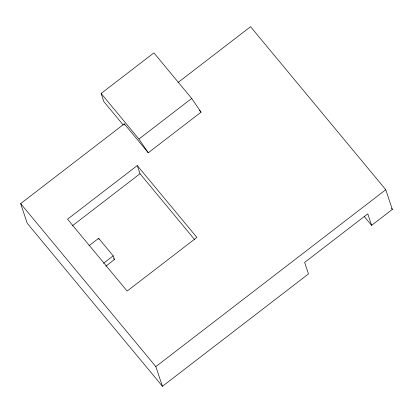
<?xml version="1.0" encoding="UTF-8"?>
<svg xmlns="http://www.w3.org/2000/svg" width="413" height="413" viewBox="0 0 413 413"><rect width="100%" height="100%" fill="white"/><g stroke="black" fill="none" stroke-linecap="round" stroke-linejoin="round"><path stroke-width="0.62" d="M123.198 124.958L103.864 101.644L101.128 93.472L153.899 52.874L191.694 98.449L201.059 112.171L148.288 152.774L124.303 123.854L20.65 203.604L27.232 223.283L162.433 386.3L308.485 273.922L304.634 262.415L367.766 213.836L371.617 225.348L392.35 209.396L385.768 189.717L250.567 26.7L178.091 82.466M148.288 152.774L138.928 139.047L191.694 98.449M137.276 165.556L67.546 219.205L127.152 291.072L196.882 237.423L137.276 165.556L140.012 173.723L194.678 239.643M72.316 225.808L140.012 173.723M89.063 245.699L98.655 238.316L113.193 255.848L114.432 259.56L105.852 266.163M103.601 263.226L113.193 255.848M162.433 386.3L155.846 366.625L385.768 189.717M391.529 208.405L392.35 209.396M364.225 216.427L371.617 225.348M199.433 110.214L201.059 112.171M101.128 93.472L138.928 139.047M113.627 258.584L114.432 259.56M20.65 203.604L155.846 366.625M124.303 123.854L124.695 125.02M98.655 238.316L99.006 239.38"/></g></svg>
